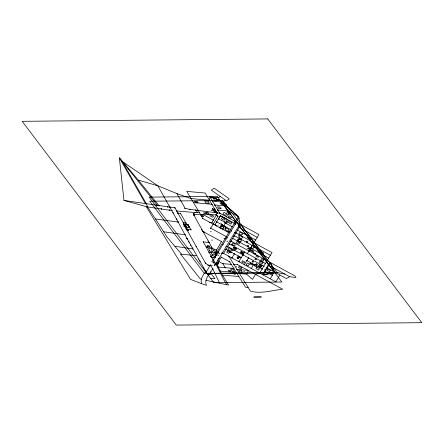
<?xml version="1.0" encoding="UTF-8"?>
<svg xmlns="http://www.w3.org/2000/svg" width="444" height="444" viewBox="0 0 444 444"><rect width="100%" height="100%" fill="white"/><g stroke="black" fill="none" stroke-linecap="round" stroke-linejoin="round"><path stroke-width="0.67" d="M174.786 207.836L175.158 207.931L174.586 207.859M198.351 210.445L198.435 210.656M198.518 259.007L198.734 259.113M220.313 196.492L211.338 190.154L214.191 188.173L229.326 198.851L226.473 200.838L220.313 196.492L218.598 197.68L209.957 196.886L209.479 200.238L217.299 213.398L211.899 222.533L210.112 222.466L202.703 218.442L199.423 212.504M184.532 224.214L184.554 224.536M184.787 224.448L183.927 224.192L184.338 224.425M184.476 224.448L184.71 224.359M186.014 226.878C187.057 226.718 184.948 226.84 186.014 226.795M210.173 265.79C208.769 265.462 211.877 265.873 210.489 265.595M219.858 213.148L219.441 212.942L220.119 213.27M236.202 222.122L236.663 222.322L235.975 222.028M174.359 207.703L174.747 207.759M249.917 249.772L247.896 248.607M250.016 249.217L248.185 248.035L247.802 248.79M250.05 249.062L249.883 249.933L250.094 249.6M186.819 238.139L206.144 272.178L210.323 265.068L212.743 268.886C210.051 273.959 203.674 279.076 206.449 285.353L201.559 283.672C199.867 279.087 203.202 274.936 205.739 271.473M211.954 248.118L212.376 248.329L211.239 248.091L210.911 247.125M238.428 239.011L239.388 239.355M239.372 239.394L239.488 239.083L241.592 240.254L240.398 241.814M240.42 257.42L238.267 256.088M240.482 257.27L240.298 257.709L238.084 256.454L238.25 256.121M223.576 226.29L225.497 227.334L225.735 226.906L223.765 225.896L223.77 226.44M259.252 266.6L258.575 265.912L259.685 264.091L262.104 265.373L260.994 267.227L260.018 266.822M234.726 247.93L233.994 247.347L233.533 248.168L234.382 248.607L234.765 247.863M252.986 262.132L253.291 261.527L252.503 261.078L252.142 261.71L252.986 262.132L253.191 261.721M234.41 248.551L234.654 248.068M255.872 264.552L256.959 265.279M256.937 265.329L257.403 264.424L256.355 263.786L255.783 264.691M234.798 247.791L236.486 248.629L235.714 249.878L234.149 249.056L234.382 248.607M228.832 212.815L228.077 214.108L229.115 214.674L230.114 212.809L229.115 212.326M255.239 253.574L253.419 252.536L253.063 253.163L254.923 254.162L255.267 253.524M255.017 253.99L255.206 253.641M239.033 217.91L213.031 260.628L214.735 265.407L239.899 224.231L239.033 217.91L238.384 216.567L220.241 200.466L209.957 196.886L219.641 213.065L235.403 221.645M242.985 253.258L243.179 252.902M233.76 247.758L233.955 247.419M240.615 252.186L241.225 252.564L240.948 252.914L242.69 253.79L243.29 252.714L241.542 251.776M222.705 228.943L223.682 227.206L220.89 225.68L219.858 227.45L222.705 228.943L222.855 228.682M222.894 228.61L223.088 228.26M223.482 227.556L223.682 227.206M233.533 248.163L233.727 247.824M254.95 259.035L256.266 259.779L256.477 259.168L255.228 258.541L255.039 259.168M253.94 246.981L252.997 248.64L251.071 247.608L252.286 245.465L256.804 247.946L256.515 248.396L253.94 246.981L254.212 246.498M252.259 261.505L252.453 261.172M252.12 250.144L251.837 250.388L250.122 249.561L249.739 250.161L252.897 251.937L253.502 250.882L251.964 250.172M237.473 241.658L237.751 241.175L239.433 242.097L239.15 242.568L237.057 241.431L236.225 242.801L238.733 244.167L239.638 243.218L239.15 242.568M252.952 251.837L253.152 251.493M220.479 226.39L220.679 226.04M205.977 280.325L228.61 285.12L221.639 273.804L216.911 264.458L221.251 257.198L229.698 261.782L245.482 287.218L248.107 287.435M234.354 250.2L234.093 250.644L232.706 249.889L232.062 250.96L229.975 249.828L229.62 250.427L227.944 249.522L228.832 247.73L232.706 249.889M215.64 254.323L238.384 216.567L220.213 200.516L209.957 196.886M228.627 213.17L229.076 212.393M231.119 244.811L231.485 244.189L234.315 245.732L234.998 245.21L235.253 244.15L232.878 242.857L231.918 244.428M240.676 241.825L240.876 241.486M222.344 252.741L223.571 253.396L229.348 243.845L247.397 253.652L258.913 234.56L234.016 220.89M229.348 243.845L240.853 224.725L267.099 260.778L295.138 276.057L295.92 277.528L289.677 276.706L268.243 265.018M289.677 276.706L286.447 278.566L279.914 275.014L275.835 281.846L263.037 274.88L274.858 272.699L270.44 262.593L263.037 274.88L223.571 253.396M270.279 278.821L274.37 271.989L284.909 274.103M220.379 228.044L222.25 224.93M238.811 261.677L244.622 252.142M239.538 273.587L246.448 274.109L248.546 270.618L282.689 289.233C272 290.265 261.072 294.194 250.361 291.075L228.799 256.238M246.448 274.109L252.481 279.359L255.489 274.398L259.701 273.027L272.044 252.597L235.914 232.917M229.154 231.912L227.334 231.829L216.211 225.774L215.174 224.325L220.452 215.695L234.327 223.238M262.482 274.581L269.885 262.287M226.446 216.772L229.487 211.727L238.384 216.567M216.694 221.906L223.637 225.68L227.4 219.469L220.407 215.712L218.57 218.798L225.519 222.577M251.326 268.476L253.807 264.369M231.896 249.395L232.14 248.99M231.896 257.92L234.377 253.835M254.645 264.885L254.146 265.706L256.088 266.766L256.588 265.945M244.355 264.691L248.512 257.909L263.803 266.233M232.95 245.81L233.328 245.193M236.158 249.167L236.363 248.829M256.355 263.786L255.916 264.48M237.49 257.059L239.027 257.72L238.461 258.802L236.918 257.936L237.623 256.993M238.04 239.605L238.256 239.277M258.969 265.301L259.324 264.757M238.478 238.939L237.573 240.315L240.615 241.924M237.645 240.204L237.862 239.871M261.322 266.733L261.677 266.189M248.49 245.97L247.73 245.36L247.197 246.109L248.19 246.42M248.107 246.553L248.579 245.843M259.968 266.888L258.957 266.433M217.055 264.746L218.254 263.148L217.815 262.898M240.665 252.125L241.103 251.543M198.335 210.5L197.941 210.245L198.152 210.506M172.061 210.684L171.673 210.45L172.05 210.795M186.092 227.4L186.43 227.422L185.981 227.389M184.71 225.23L185.514 225.114L185.17 224.486L184.138 224.298L174.942 207.831L123.965 200.433L119.369 157.842L138.35 180.125L159.057 205.777M196.875 255.75L180.514 254.112L200.183 278.788L201.36 279.332M138.35 180.125L157.864 185.808L176.978 193.634L191.059 198.568L209.479 200.238L205.172 193.046L186.741 191.375L199.534 212.687L195.116 212.565L193.567 213.836L194.067 215.44L216.378 255.616M214.791 204.967L225.108 205.916L226.562 204.906L222.522 202.048L212.487 201.126M222.522 202.048L225.374 200.078M210.251 265.412L212.354 265.362M213.808 210.378L211.211 210.428M185.825 222.555C185.315 222.094 186.302 222.477 185.67 222.538M217.416 263.958L218.531 264.002M176.529 210.822L176.901 211.083L176.435 210.722M185.72 222.533L185.37 222.255L185.592 222.527M263.037 274.88L274.753 272.649L270.44 262.593M170.169 207.109L169.519 206.837L169.93 206.976M185.381 226.401L183.527 225.996M210.706 265.667L208.197 265.151L205.517 263.142L187.179 230.281L188.262 230.403L185.797 226.784L186.219 226.823M224.409 221.284L224.88 221.279M221.123 223.315L221.6 223.31M217.921 225.164L218.398 225.158M223.732 229.187L224.209 229.182M210.351 231.762L211.3 231.751M211.56 240.104L212.515 240.093M226.773 241.247L227.728 241.242M213.808 250.077L214.763 250.066M219.042 253.435L219.996 253.424M217.865 255.317L218.82 255.306M211.494 261.793L212.448 261.782M235.869 266.861L236.824 266.85M243.584 271.689L244.533 271.678M206.743 273.315L274.753 272.649M207.753 274.653L211.86 274.608L214.94 278.688L210.833 278.727M274.908 272.855L220.157 200.522M225.641 238.983L223.915 238.428M217.16 213.026L216.905 212.909L219.641 213.065M217.432 213.037L217.821 213.042M193.745 214.391L216.245 214.807L217.932 216.217L210.728 228.161L226.296 236.624M202.064 216.25L200.86 214.94L201.482 214.957M200.86 214.94L202.353 214.974L203.424 216.306L202.947 216.289M201.792 216.239L203.33 216.184M221.606 203.907L222.028 204.706L223.399 204.884L222.161 203.147L220.124 202.891L220.729 203.863L222.677 203.985M233.783 264.285L237.446 264.569L248.546 270.618M218.27 267.138L233.805 268.392M222.477 275.169L238.817 276.457M218.681 261.405L222.81 263.681L231.296 264.352M236.985 269.464L248.03 270.335M220.302 271.156L236.33 272.45M194.616 201.271L197.364 201.498L198.091 202.697L195.354 202.464L194.894 201.293M176.695 210.967L195.116 212.565M216.589 212.082L214.352 211.882L212.532 208.852L214.779 209.063M193.479 202.614L211.905 204.284M217.832 210.029L228.122 210.972L229.487 211.727M208.891 242.474L203.291 241.952L211.211 256.188L210.967 256.599C217.421 264.951 220.957 275.63 226.623 284.637M214.274 262.682L212.648 262.049M233.255 272.749L235.376 272.949L236.047 274.015L234.254 274.287L233.244 272.749M209.435 246.653L209.868 247.425L208.136 247.23L207.165 245.515L208.941 245.71L209.463 246.653L207.725 246.464M215.784 211.616L214.591 209.629M176.978 193.634L185.054 208.297L190.043 209.429L198.135 210.373M177.872 213.081L180.453 213.359L187.046 224.708M214.824 252.908L209.002 252.22M198.179 210.434L217.061 212.876M178.188 222.067L157.864 185.808L122.239 161.427L146.42 203.879L147.563 206.965L155.45 218.959L178.188 222.067L187.362 239.144M207.231 247.114L207.67 247.674L206.516 247.491M155.45 218.959L163.625 231.768L184.965 234.732M206.299 247.236L206.227 246.969M206.177 246.964L207.426 247.247M206.799 247.053L207.087 247.092M201.559 283.672L190.52 279.37L146.265 206.71L171.878 210.567M174.858 246.281L192.757 248.895M146.42 203.879L145.51 203.741L119.369 157.842L157.57 205.578M216.084 251.926L218.803 253.113M206.948 247.558L207.237 247.608M233.128 236.097L234.587 236.763M192.702 248.751L192.951 249.023L192.152 247.802M197.291 212.559C196.315 212.565 199.034 213.897 195.81 210.134M123.965 200.433L147.563 206.965M265.412 270.285L264.463 269.647M215.562 253.263L217.283 254.529M212.165 248.224L216.328 250.133L216.844 252.331L214.53 252.686L214.952 252.836L221.495 241.553L202.608 231.269M250.594 249.789L250.877 249.922M251.015 249.994L251.298 250.127M251.437 250.194L251.72 250.333M235.22 248.002L235.498 248.141M235.642 248.207L235.919 248.351M241.181 253.03L241.464 253.174M224.004 226.018L224.292 226.168M224.436 226.24L224.725 226.39M225.302 226.684L225.591 226.834M225.208 227.189L225.497 227.334M238.622 257.509L238.905 257.653M224.781 226.962L225.064 227.112M260.19 266.805L259.812 266.916M219.969 227.511L220.252 227.661M220.818 227.955L221.101 228.105M221.245 228.183L221.528 228.327M222.1 228.627L222.383 228.777M260.334 266.877L260.617 267.027M237.901 240.487L238.178 240.637M239.982 241.592L240.26 241.736M238.317 240.709L238.595 240.853M238.334 256.121L238.622 256.277M216.211 225.774L210.112 222.466M241.114 251.548L241.825 251.926M242.396 252.231L242.679 252.386M238.767 256.355L239.05 256.504M239.194 256.582L239.483 256.737M241.969 252.003L242.252 252.159M242.818 252.464L243.107 252.614M225.269 222.982L232.206 226.762M237.573 230.192L255.611 240.01M203.075 214.563L213.331 220.135M223.637 225.68L230.58 229.465M234.266 235.647L270.396 255.328M232.628 238.373L268.737 258.047M230.98 241.109L267.099 260.778M227.705 246.581L248.512 257.909M226.046 249.3L241.32 257.609M246.864 260.595L262.182 268.92M247.397 253.652L265.451 263.508M267.16 268.059L279.914 275.014M222.416 226.512L222.694 226.668M223.26 226.973L223.543 227.128M239.211 227.467L257.226 237.379M248.829 248.385L249.506 248.762M265.173 271.356L272.372 275.324M256.332 264.996L256.615 265.151M259.873 264.907L261.25 265.673M261.533 265.834L261.81 265.989L259.574 264.735M237.346 258.175L237.623 258.336M259.463 264.674L259.995 264.968M261.388 265.751L261.671 265.912M237.768 258.414L238.045 258.569M259.39 266.683L259.673 266.838M238.717 256.815L239 256.971M239.144 257.054L239.421 257.215M215.49 256.998L212.382 255.239L211.072 252.458M238.295 256.571L238.578 256.732M239.566 257.292L239.849 257.453M239.988 257.531L240.271 257.692M181.407 253.99L167.149 237.213L163.625 231.768M185.514 225.841C186.141 225.829 183.944 225.308 185.47 225.824M222.81 263.681L225.341 267.743M225.108 205.916L228.122 210.972M205.694 271.395L205.139 270.413M215.701 211.433L214.591 211.483L213.37 209.496L214.752 209.79M199.622 260.728L200.194 261.738M203.297 267.183L203.874 268.193M169.17 205.944L169.73 206.943M188.589 241.364L189.144 242.369M190.371 244.583L190.926 245.588M172.888 212.404L173.438 213.414M176.418 218.848L176.973 219.852M210.734 247.147L211.538 247.219L211.999 248.163M216.239 263.131L216.911 264.458M212.743 268.886L219.558 283.072M186.83 224.614L187.257 224.814L186.835 224.603M213.442 259.834L213.02 259.635L213.442 259.834M218.132 260.195L217.71 259.995L218.121 260.228M220.518 271.24L220.085 271.051L220.513 271.251M230.625 239.727L230.203 239.527L230.614 239.76M231.08 264.258L231.507 264.458L231.091 264.236M244.572 264.774L244.15 264.574L244.561 264.807M250.46 248.113L250.888 248.313L250.472 248.091M156.799 205.528L156.377 205.328L156.788 205.561M157.354 205.478L157.781 205.683L157.365 205.461M167.432 206.832L167.86 207.037L167.432 206.832M169.264 209.923L169.691 210.129L169.269 209.912M178.405 222.15L177.977 221.961L178.405 222.15M180.236 213.264L180.664 213.464L180.247 213.242M184.837 208.203L185.265 208.403L184.848 208.181M186.724 227.955C187.74 227.922 185.581 227.683 186.724 227.955M187.418 238.933L186.991 238.744L187.418 238.933M193.701 202.697L193.29 202.481L193.678 202.736M190.709 229.692L191.136 229.892L190.715 229.67M193.784 213.925L193.362 213.719L193.773 213.953M193.961 214.474L193.534 214.28L193.95 214.508M194.283 215.529L193.856 215.334L194.283 215.529M196.026 210.217L195.593 210.023L196.02 210.228M200.327 214.419L200.755 214.624L200.327 214.408M196.509 246.714L196.082 246.525L196.509 246.714M203.291 214.646L202.864 214.458L203.291 214.635M201.687 229.864L202.12 230.064L201.693 229.853M202.83 231.352L202.397 231.158L202.825 231.363M203.507 242.036L203.086 241.836L203.491 242.08M211.694 204.185L212.121 204.39L211.694 204.173M212.276 201.032L212.704 201.232L212.276 201.021M205.3 263.048L205.727 263.248L205.306 263.037M208.386 241.292L207.959 241.103L208.386 241.303M213.114 220.041L213.542 220.241L213.12 220.03M214.569 211.966L214.147 211.766L214.569 211.966M207.981 265.051L208.408 265.257L207.981 265.051M216.805 212.165L216.378 211.971L216.805 212.165M217.521 213.481L217.088 213.292L217.521 213.481M217.715 216.123L218.143 216.328L217.715 216.111M218.354 218.698L218.781 218.903L218.354 218.698M214.519 265.307L214.946 265.512L214.519 265.296M215.412 263.83L215.84 264.03L215.412 263.819M220.596 228.127L220.174 227.927L220.596 228.127M216.028 263.037L216.456 263.242L216.028 263.037M218.054 267.044L218.481 267.244L218.06 267.022M225.025 222.327L225.73 222.683L225.03 222.316M226.229 216.672L226.656 216.877L226.24 216.65M225.491 223.071L225.075 222.86L225.491 223.071M222.766 244.533L223.193 244.733L222.771 244.522M227.617 219.552L227.211 219.336L227.6 219.597M225.829 249.201L226.257 249.406L225.835 249.189M227.495 246.487L227.922 246.686L227.5 246.464M230.369 229.365L230.797 229.57L230.386 229.337M225.558 267.826L225.136 267.627L225.546 267.86M229.565 243.928L229.137 243.739L229.565 243.939M231.402 231.058L230.985 230.847L231.402 231.058M232.412 238.278L232.839 238.478L232.412 238.278M235.453 224.32L235.037 224.109L235.453 224.32M236.241 222.999L235.825 222.794L236.241 222.999M237.357 230.097L237.784 230.297L237.362 230.086M238.994 227.367L239.421 227.572L239.005 227.35M237.662 264.652L237.229 264.463L237.662 264.641M238.6 261.583L239.027 261.788L238.6 261.583M247.18 253.557L247.608 253.757L247.191 253.535M246.648 260.5L247.075 260.7L246.659 260.478M248.812 250.827L249.239 251.027L248.812 250.827M248.329 270.518L248.751 270.735L248.368 270.474M252.114 245.388L252.542 245.588L252.125 245.366M264.957 271.256L265.384 271.462L264.963 271.245M266.944 267.96L267.371 268.165L266.961 267.932M268.026 264.924L268.454 265.129L268.026 264.913M274.586 272.072L274.181 271.856L274.57 272.117M159.274 205.861L158.852 205.661L159.274 205.861M188.045 230.308L188.472 230.514L188.045 230.297M211.288 252.542L210.867 252.342L211.288 252.542M210.378 272.028L210.806 272.233L210.378 272.028M269.02 265.412L268.614 265.196L269.003 265.451M177.656 212.981L178.083 213.187L177.661 212.976M183.405 224.209L183.833 224.414L183.416 224.187M184.371 224.908L185.154 225.141L184.371 224.897M184.748 234.632L185.176 234.837L184.76 234.61M189.827 209.335L190.248 209.546L189.838 209.313M186.963 230.186L187.39 230.386L186.968 230.175M187.967 224.747L188.4 224.947L187.967 224.747M187.512 229.348L187.94 229.548L187.518 229.326M194.899 212.471L195.327 212.67L194.899 212.471M202.492 218.348L202.914 218.559L202.514 218.309M209.895 222.372L210.317 222.583L209.934 222.327M212.321 208.758L212.748 208.963L212.321 208.758M210.512 228.066L210.939 228.266L210.517 228.055M211.683 222.433L212.11 222.638L211.688 222.416M205.522 271.378L205.949 271.578L205.528 271.367M213.37 224.226L212.942 224.031L213.37 224.237M216.034 214.713L216.655 215.063L216.034 214.702M214.957 224.231L215.384 224.431L214.957 224.231M210.75 256.499L211.172 256.715L210.767 256.471M217.616 209.934L218.043 210.134L217.627 209.912M210.106 264.974L210.528 265.185L210.134 264.935M211.505 257.026L211.932 257.231L211.516 257.004M216.428 225.857L215.995 225.669L216.417 225.891M212.815 260.534L213.237 260.745L212.843 260.495M214.413 256.41L214.841 256.615L214.419 256.399M220.235 215.601L220.662 215.806L220.241 215.59M212.959 268.97L212.532 268.781L212.959 268.981M215.423 254.229L215.851 254.429L215.423 254.229M216.111 250.039L216.539 250.244L216.117 250.016M217.066 252.414L216.65 252.209L217.066 252.414M218.237 252.064L218.659 252.275L218.265 252.026M216.694 264.363L217.244 264.879L216.694 264.363M222.466 225.014L222.039 224.825L222.466 225.014M217.599 262.804L218.021 263.014L217.616 262.776M218.037 263.048L218.465 263.253L218.043 263.037M223.421 225.585L223.848 225.791L223.421 225.585M221.034 257.104L221.462 257.304L221.04 257.093M221.806 253.174L222.233 253.38L221.811 253.163M222.128 252.647L222.555 252.847L222.133 252.636M222.594 263.581L223.016 263.797L222.622 263.547M227.117 231.735L227.539 231.946L227.145 231.696M226.029 246.309L226.457 246.514L226.035 246.287M228.938 231.818L229.365 232.023L228.938 231.818M231.996 226.662L232.423 226.867L232.001 226.645M229.015 256.321L228.599 256.11L228.999 256.366M234.11 223.143L234.532 223.354L234.138 223.104M229.481 261.683L229.909 261.888L229.487 261.671M234.488 235.731L234.055 235.536L234.482 235.72M231.679 257.825L232.101 258.036L231.718 257.781M235.697 232.817L236.125 233.022L235.703 232.811M234.16 253.735L234.587 253.94L234.171 253.718M238.595 225.896L239.022 226.101L238.6 225.885M233.566 264.191L233.994 264.396L233.583 264.163M233.588 268.298L234.016 268.498L233.6 268.276M236.114 272.35L236.541 272.555L236.114 272.35M241.109 257.514L241.536 257.72L241.109 257.503M242.746 254.784L243.173 254.989L242.746 254.784M244.405 252.048L244.833 252.253L244.416 252.026M247.813 270.241L248.24 270.44L247.824 270.218M251.11 268.381L251.537 268.581L251.11 268.381M261.966 268.825L262.393 269.025L261.966 268.814M264.019 266.322L263.592 266.128L264.019 266.306M265.235 263.414L265.662 263.614L265.24 263.403M199.317 212.593L199.745 212.798L199.328 212.571M209.224 252.303L208.813 252.087L209.202 252.347M210.994 256.088L211.422 256.293L211 256.077M213.481 259.701L213.914 259.901L213.486 259.69M234.454 232.623L234.882 232.823L234.465 232.601M161.561 209.041L161.128 208.852L161.561 209.041M186.552 229.376L186.13 229.176L186.552 229.376M203.813 231.94L204.24 232.14L203.829 231.907M214.574 204.873L215.001 205.078L214.585 204.851M209.107 242.557L208.686 242.357L209.107 242.557M214.996 209.152L214.591 208.935L214.979 209.191M205.927 272.083L206.355 272.283L205.933 272.061M217.283 212.959L216.866 212.748L217.26 212.998M216.478 221.811L216.905 222.011L216.483 221.8M212.165 255.139L212.593 255.344L212.171 255.128M213.742 260.156L213.32 259.901L213.742 260.145M215.279 256.898L215.706 257.104L215.285 256.882M216.161 255.522L216.589 255.722L216.178 255.489M218.631 258.464L219.059 258.669L218.631 258.464M221.279 241.458L221.7 241.669L221.306 241.419M218.898 261.488L218.47 261.3L218.898 261.488M228.338 211.055L227.905 210.867L228.338 211.055M223.354 253.302L223.782 253.502L223.371 253.269M226.512 236.708L226.085 236.513L226.512 236.691M226.806 237.801L227.239 238.006L226.812 237.79M231.196 241.197L230.769 241.003L231.196 241.209M235.115 221.512L235.542 221.711L235.12 221.501M237.201 269.547L236.78 269.347L237.201 269.547M248.296 257.809L248.723 258.014L248.307 257.792M253.591 264.274L254.024 264.48L253.596 264.263M213.137 215.912L213.381 216.406L212.965 217.266L209.823 215.878L210.473 214.541L213.137 215.912M224.37 218.731L225.202 219.192L224.786 220.08L223.959 219.658L223.743 220.152L221.406 218.948L222.067 217.538L224.37 218.731M249.156 238.583L248.057 238.25L247.802 237.862L248.202 237.146L251.604 238.961L251.204 239.677L249.156 238.583M249.09 264.68L248.313 265.962L246.22 264.824L247.264 263.037L248.668 263.547L249.367 264.186L249.09 264.68M229.248 222.927L230.963 224.148L231.796 222.66L228.027 220.635L227.539 221.412L228.061 221.7L227.811 222.133L229.248 222.927M229.098 212.276L228.643 213.076L226.867 212.104L227.334 211.311L229.098 212.276M241.852 261.938L243.878 263.181L244.938 262.032L242.568 260.745L241.852 261.938M241.863 267.871L241.214 268.981L238.461 267.477L239.116 266.372L241.863 267.871M242.391 233.4L242.907 233.766L242.468 234.488L241.913 234.188L241.336 235.154L238.911 233.833L239.965 232.079L242.391 233.4M256.787 267.171L255.966 268.553L258.597 269.974L259.413 268.592L256.787 267.171M231.346 217.321L230.492 218.265L228.183 217.011L228.932 215.767L231.346 217.321M246.781 241.181L246.376 241.852L247.486 242.457L247.896 241.775L246.781 241.181M270.279 270.302L269.491 271.617L266.955 270.235L267.749 268.925L270.279 270.302M225.902 228.799L225.336 229.742L227.933 231.152L228.954 229.454L225.447 227.522L224.969 228.294L225.902 228.799M242.502 237.085L241.414 238.889L239.094 237.629L239.594 236.807L238.495 236.097L239.044 235.203L242.502 237.085M226.601 213.775L225.608 215.412L222.966 213.975L223.97 212.332L226.601 213.775M227.544 250.96L226.718 252.331L228.765 253.446L229.592 252.075L227.544 250.96M263.78 259.907L262.987 261.222L260.833 260.051L261.633 258.735L263.78 259.907M260.09 261.144L259.379 262.31L262.221 263.858L262.931 262.693L260.09 261.144M256.488 255.172L255.949 256.049L258.303 257.337L258.841 256.454L256.488 255.172M231.352 252.225L231.03 252.741L229.726 252.026L230.048 251.509L231.352 252.225M270.712 272.455L270.313 273.088L272.078 274.12L272.483 273.476L270.712 272.455M250.405 263.014L249.917 263.775L252.325 265.101L252.808 264.347L250.405 263.014M226.412 221.667L225.585 222.944L226.457 223.426L227.328 222.183L226.412 221.667M213.908 257.52L213.636 257.931L211.433 256.682L213.392 253.835L215.562 255.061L213.908 257.52M258.325 251.138L262.992 253.896L263.608 252.975L258.869 250.322L258.325 251.138M217.027 200.344L216.572 200.904L214.763 200.738L213.103 197.952L216.145 198.229L217.027 200.344M189.044 226.396L188.428 226.44L189.211 227.733L186.547 227.417L185.664 225.835L184.887 225.541L183.361 222.233L185.187 222.45L186.674 225.247L188.384 225.497L189.044 226.396M267.738 118.92L22.2 121.317L176.262 325.08L421.8 322.683L267.738 118.92M217.133 196.448L149.123 197.114L213.825 282.689L281.84 282.023L217.133 196.448M222.672 200.499L149.75 201.21L204.44 273.543L277.361 272.832L222.672 200.499M261.233 296.969L253.868 297.042L261.233 296.969M207.848 212.265L206.099 212.232L207.398 214.064L209.146 214.091L207.848 212.265M206.072 212.815L203.563 212.765L204.19 213.642L206.693 213.692L206.072 212.815M230.086 270.418L228.266 270.279L228.899 271.295L230.719 271.434L230.086 270.418M241.181 270.368L238.672 270.174L239.782 271.967L242.291 272.166L241.181 270.368M233 269.103L230.658 268.92L232.284 271.545L234.626 271.734L233 269.103M209.662 250.627L208.414 248.418L210.972 248.712L212.682 251.742L210.123 251.443L209.662 250.627M220.651 208.747L218.454 208.547L217.388 206.771L219.602 206.976L220.058 207.742L220.862 207.82L221.195 208.38L220.391 208.308L220.651 208.747M208.125 201.304L204.662 200.993L205.838 202.964L209.302 203.28L208.125 201.304M190.92 229.787L186.336 229.293L183.622 224.309L188.184 224.842L190.92 229.787"/></g></svg>
